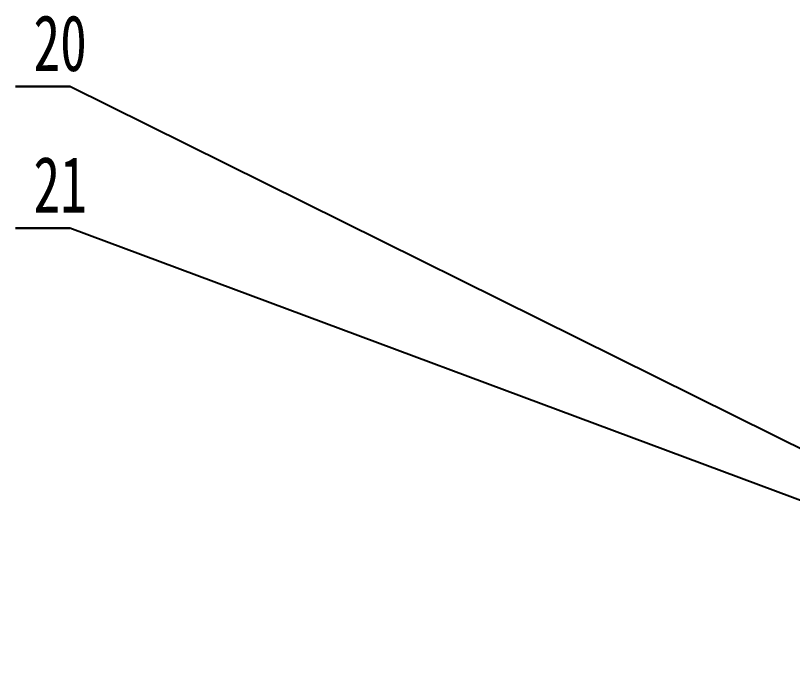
# Model space of a CAD drawing. Header units: millimetres. Extents: x 10 to 584, y 10 to 410.
# Drawn here: x 342.25 to 390.76, y 293.89 to 334.82 of the extents above; entities that cross this region are included whole.
import ezdxf

# ---------------------------------------------------------------- set-up
doc = ezdxf.new("R2010")
doc.units = ezdxf.units.MM
doc.layers.add('10', color=7, linetype='Continuous')
doc.styles.add('SLDTEXTSTYLE2', font='TXT', dxfattribs={"width": 0.7})
doc.dimstyles.new('SLDDIMSTYLE3', dxfattribs={"dimtxt": 0.18, "dimasz": 1.016, "dimexe": 0, "dimexo": 0.0625, "dimgap": 0, "dimtad": 0, "dimtih": 1, "dimtoh": 1, "dimdec": 0, "dimrnd": 1e-09, "dimzin": 0, "dimdsep": 46, "dimtxsty": 'Standard', "dimblk1": 'DOT', "dimblk2": 'DOT', "dimsah": 1, "dimcen": 0.09, "dimadec": 0, "dimazin": 0, "dimtfac": 1.016, "dimtdec": 0, "dimtofl": 0, "dimtmove": 0, "dimatfit": 3, "dimldrblk": 'DOT', "dimfxl": 1, "dimfrac": 2, "dimtolj": 1, "dimtzin": 0, "dimarcsym": 0})

# ---------------------------------------------------------------- blocks, each defined once
blk = doc.blocks.new('SW_NOTE_0_17')
at = {"layer": '10', "color": 0}
for p, q in [((-3.39, 0), (0, 0)), ((0, 0), (-3.39, 0)), ((-3.39, 0), (0, 0)), ((0, 0), (-3.39, 0)), ((-3.39, 0), (0, 0)), ((0, 0), (-3.39, 0))]:
    blk.add_line(p, q, dxfattribs=at)
at = {"layer": '10', "color": 0, "insert": (-0.606, 4.475), "char_height": 3.5, "attachment_point": 2, "style": 'SLDTEXTSTYLE2'}
blk.add_mtext('21', dxfattribs=at)
blk = doc.blocks.new('_Dot')
at = {"color": 0, "linetype": 'ByBlock', "lineweight": -2}
blk.add_line((-0.5, 0), (-1, 0), dxfattribs=at)
at = {"color": 0, "linetype": 'ByBlock', "const_width": 0.5}
blk.add_lwpolyline([(-0.25, 0, 1), (0.25, 0, 1)], format="xyb", close=True, dxfattribs=at)
blk = doc.blocks.new('SW_NOTE_0_20')
at = {"layer": '10', "color": 0}
for p, q in [((-3.39, 0), (0, 0)), ((0, 0), (-3.39, 0)), ((-3.39, 0), (0, 0)), ((0, 0), (-3.39, 0)), ((-3.39, 0), (0, 0)), ((0, 0), (-3.39, 0))]:
    blk.add_line(p, q, dxfattribs=at)
at = {"layer": '10', "color": 0, "insert": (-0.606, 4.475), "char_height": 3.5, "attachment_point": 2, "style": 'SLDTEXTSTYLE2'}
blk.add_mtext('20', dxfattribs=at)

msp = doc.modelspace()

# ---------------------------------------------------------------- block references
at = {"layer": '10'}
for name, p in [('SW_NOTE_0_20', (345.6416, 330.3874)), ('SW_NOTE_0_17', (345.6416, 321.5496))]:
    msp.add_blockref(name, p, dxfattribs=at)

# ---------------------------------------------------------------- leaders
for points in [[(418.2984, 294.3935), (345.6416, 330.3874)], [(416.7068, 295.0768), (345.6416, 321.5496)]]:
    msp.add_leader(points, dimstyle='SLDDIMSTYLE3', dxfattribs=at)

doc.saveas('drawing.dxf')
